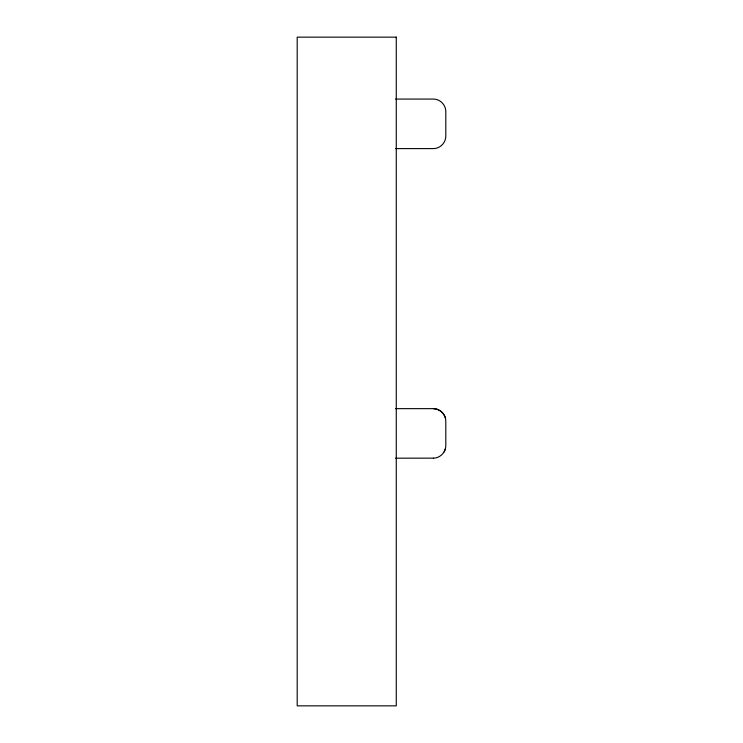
<?xml version="1.0" encoding="UTF-8"?>
<svg xmlns="http://www.w3.org/2000/svg" width="743" height="743" viewBox="0 0 743 743"><rect width="100%" height="100%" fill="white"/><g stroke="black" fill="none" stroke-linecap="round" stroke-linejoin="round"><path stroke-width="1.11" d="M433.42 458.18C440.06 458.134 445.856 452.338 445.8 445.67L445.8 421.142C445.846 414.492 440.088 408.613 433.42 408.65L395.582 408.65M444.138 451.902L445.382 448.902M395.582 99.07L433.42 99.07C440.088 99.033 445.846 104.912 445.8 111.561L445.8 136.108C445.846 142.758 440.088 148.637 433.42 148.6L395.582 148.6M395.582 458.18L433.42 458.143M433.42 408.696C438.909 408.724 443.942 412.644 445.382 417.938M396.27 37.15L297.2 37.15L297.2 705.85L396.27 705.85L396.27 37.15"/></g></svg>
